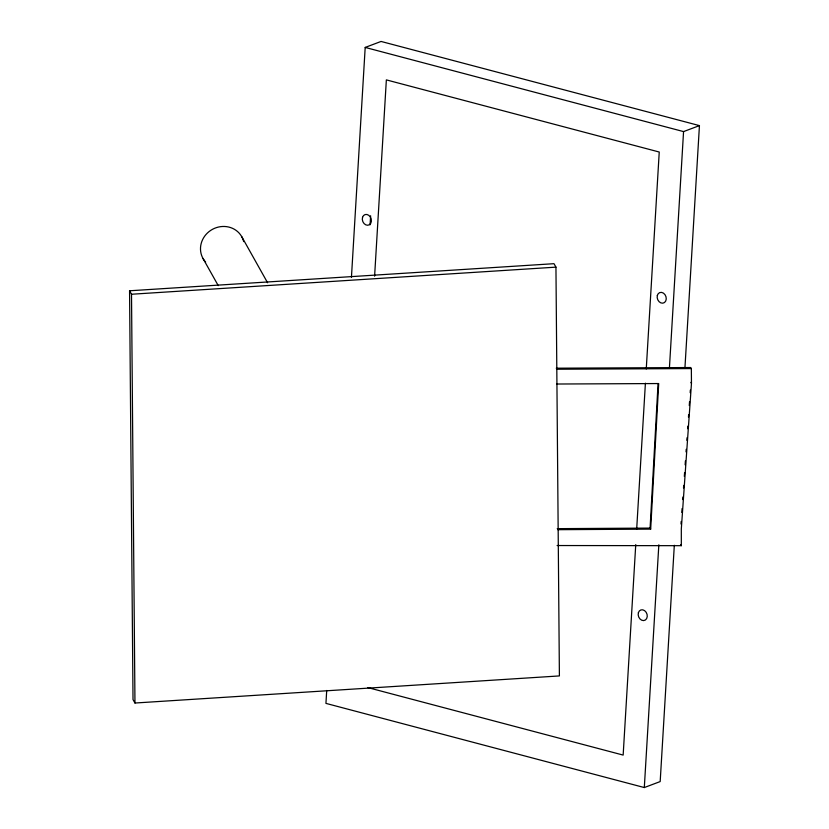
<?xml version="1.0" encoding="UTF-8"?>
<svg xmlns="http://www.w3.org/2000/svg" width="829" height="829" viewBox="0 0 829 829"><rect width="100%" height="100%" fill="white"/><g stroke="black" fill="none" stroke-linecap="round" stroke-linejoin="round"><path stroke-width="1.24" d="M557.813 529.69L650.682 529.13L650.091 528.094L658.05 383.796M650.682 529.13L658.703 383.547L556.622 384.024M326.709 690.474L325.942 703.386L644.309 787.55L660.185 781.571L674.319 545.275M351.444 277.269L365.195 47.429L381.06 41.45L699.438 125.614L684.982 367.081M370.086 224.804L370.625 215.768M374.604 276.171L386.355 79.885L659.242 152.028L646.257 368.978M635.75 544.601L623.159 755.084L367.786 687.573M636.682 529.099L645.408 383.185M644.309 787.55L658.837 544.798M669.428 367.889L683.562 131.593L699.438 125.614M681.003 524.042L681.179 521.462M681.811 512.446L682.08 508.581M682.702 499.566L682.889 496.996M683.521 487.98L683.697 485.4M684.329 476.385L684.599 472.52M685.137 464.789L685.407 460.924M686.029 451.909L686.215 449.328M686.847 440.313L687.023 437.743M687.655 428.728L687.832 426.147M688.464 417.132L688.64 414.552M689.272 405.536L689.541 401.671M690.174 392.656L690.35 390.086M556.259 368.2L690.764 367.537L691.345 368.573L691.469 383.392L681.314 528.943L681.324 545.679L557.109 545.534M129.562 290.782L554 263.684L555.948 267.145L559.399 675.925L134.961 703.023L133.013 699.572L129.562 290.782L131.51 294.243L134.961 703.023M131.51 294.243L555.948 267.145M557.233 528.653L650.091 528.094M556.736 369.237L691.345 368.573M365.195 47.429L683.562 131.593M690.889 382.356L691.469 383.392M680.744 544.643L681.324 545.679M241.674 236.555L267.601 282.772M203.064 258.575L218.245 285.622M205.633 262.088A22.217 20.756 -29.3 0 1 212.576 229.27A22.217 20.756 -29.3 0 1 243.674 241.602M638.403 612.641A5.554 4.404 69.4 0 0 643.584 620.589A5.554 4.404 69.4 0 0 646.154 612.279A5.554 4.404 69.4 0 0 638.403 612.641M362.542 217.291A5.554 4.404 69.4 0 0 367.734 225.25A5.554 4.404 69.4 0 0 370.294 216.939A5.554 4.404 69.4 0 0 362.542 217.291M657.324 295.487A5.554 4.404 69.4 0 0 662.796 303.176A5.554 4.404 69.4 0 0 664.993 294.658A5.554 4.404 69.4 0 0 657.324 295.487"/></g></svg>
